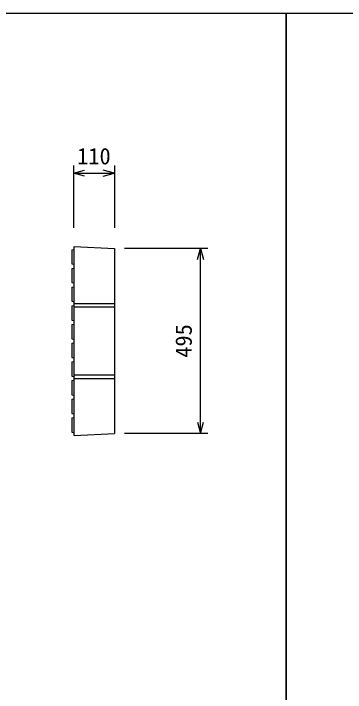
# Model space of a CAD drawing. Units: millimetres, scale not verified. Extents: x -16800 to 16800, y -5940 to 5940.
# Drawn here: x -4052 to -3164, y 1762 to 3578 of the extents above; entities that cross this region are included whole.
import ezdxf
from ezdxf.enums import TextEntityAlignment as Align

# ---------------------------------------------------------------- set-up
doc = ezdxf.new("R2010")
doc.units = ezdxf.units.MM
doc.header["$LTSCALE"] = 20
for name, color, linetype, lineweight in [('0-0_DIM', 7, 'Continuous', 25), ('0-2_HATCH', 6, 'Continuous', 25), ('0-5_OUTLINE', 3, 'Continuous', 25), ('0-6_TXT', 7, 'Continuous', 25)]:
    doc.layers.add(name, color=color, linetype=linetype, lineweight=lineweight)
doc.styles.add('ＭＳ ゴシック', font='')
doc.styles.get('ＭＳ ゴシック').set_extended_font_data('MS Gothic')

msp = doc.modelspace()

# ---------------------------------------------------------------- linework, layer by layer
at = {"layer": '0-0_DIM'}
for p, q in [((-3891.46, 3171.41), (-3891.46, 3005)), ((-3781.46, 3171.41), (-3781.46, 3005)), ((-3891.46, 3151.41), (-3781.46, 3151.41)), ((-3531.46, 2949.87), (-3754.54, 2949.87)), ((-3551.46, 2454.87), (-3551.46, 2949.87)), ((-3531.46, 2454.87), (-3754.54, 2454.87))]:
    msp.add_line(p, q, dxfattribs=at)
for points in [[(-3861.46, 3143.37), (-3891.46, 3151.41), (-3861.46, 3159.45)], [(-3811.46, 3143.37), (-3781.46, 3151.41), (-3811.46, 3159.45)], [(-3559.5, 2919.87), (-3551.46, 2949.87), (-3543.43, 2919.87)], [(-3559.5, 2484.87), (-3551.46, 2454.87), (-3543.43, 2484.87)]]:
    msp.add_lwpolyline(points, dxfattribs=at)
at = {"layer": '0-2_HATCH'}
for p, q in [((-3895.96, 2946.37), (-3889.46, 2947.37)), ((-3895.96, 2946.37), (-3895.96, 2908.37)), ((-3895.96, 2908.37), (-3889.46, 2907.37)), ((-3895.96, 2896.37), (-3889.46, 2897.37)), ((-3895.96, 2896.37), (-3895.96, 2858.37)), ((-3895.96, 2858.37), (-3889.46, 2857.37)), ((-3895.96, 2846.37), (-3889.46, 2847.37)), ((-3895.96, 2846.37), (-3895.96, 2808.37)), ((-3895.96, 2808.37), (-3889.46, 2807.37)), ((-3895.96, 2796.37), (-3889.46, 2797.37)), ((-3895.96, 2796.37), (-3895.96, 2758.37)), ((-3895.96, 2758.37), (-3889.46, 2757.37)), ((-3895.96, 2746.37), (-3889.46, 2747.37)), ((-3895.96, 2746.37), (-3895.96, 2708.37)), ((-3895.96, 2708.37), (-3889.46, 2707.37)), ((-3895.96, 2696.37), (-3889.46, 2697.37)), ((-3895.96, 2696.37), (-3895.96, 2658.37)), ((-3895.96, 2658.37), (-3889.46, 2657.37)), ((-3895.96, 2646.37), (-3889.46, 2647.37)), ((-3895.96, 2646.37), (-3895.96, 2608.37)), ((-3895.96, 2608.37), (-3889.46, 2607.37)), ((-3895.96, 2596.37), (-3889.46, 2597.37)), ((-3895.96, 2596.37), (-3895.96, 2558.37)), ((-3895.96, 2558.37), (-3889.46, 2557.37)), ((-3895.96, 2546.37), (-3889.46, 2547.37)), ((-3895.96, 2546.37), (-3895.96, 2508.37)), ((-3895.96, 2508.37), (-3889.46, 2507.37)), ((-3895.96, 2496.37), (-3889.46, 2497.37)), ((-3895.96, 2496.37), (-3895.96, 2458.37)), ((-3895.96, 2458.37), (-3889.46, 2457.37))]:
    msp.add_line(p, q, dxfattribs=at)
at = {"layer": '0-5_OUTLINE'}
for p, q in [((-3889.46, 2954.87), (-3781.46, 2949.87)), ((-3889.46, 2449.87), (-3889.46, 2954.87)), ((-3781.46, 2949.87), (-3781.46, 2454.87)), ((-3889.46, 2802.37), (-3781.46, 2802.37)), ((-3889.46, 2793.37), (-3781.46, 2793.37)), ((-3889.46, 2611.37), (-3781.46, 2611.37)), ((-3889.46, 2602.37), (-3781.46, 2602.37)), ((-3889.46, 2449.87), (-3781.46, 2454.87))]:
    msp.add_line(p, q, dxfattribs=at)
at = {"layer": '0-6_TXT'}
for points in [[(-5821.85, 77.96), (-3321.85, 77.96), (-3321.85, 3577.96), (-5821.85, 3577.96)], [(-3321.85, 677.96), (-821.85, 677.96), (-821.85, 3577.96), (-3321.85, 3577.96)]]:
    msp.add_lwpolyline(points, close=True, dxfattribs=at)

# ---------------------------------------------------------------- texts
at = {"layer": '0-0_DIM', "style": 'ＭＳ ゴシック'}
msp.add_text('110', height=43.99, dxfattribs=at).set_placement((-3881.46, 3161.41), align=Align.BOTTOM_LEFT)
msp.add_text('495', height=43.99, rotation=90, dxfattribs=at).set_placement((-3561.46, 2657.37), align=Align.BOTTOM_LEFT)

doc.saveas('drawing.dxf')
